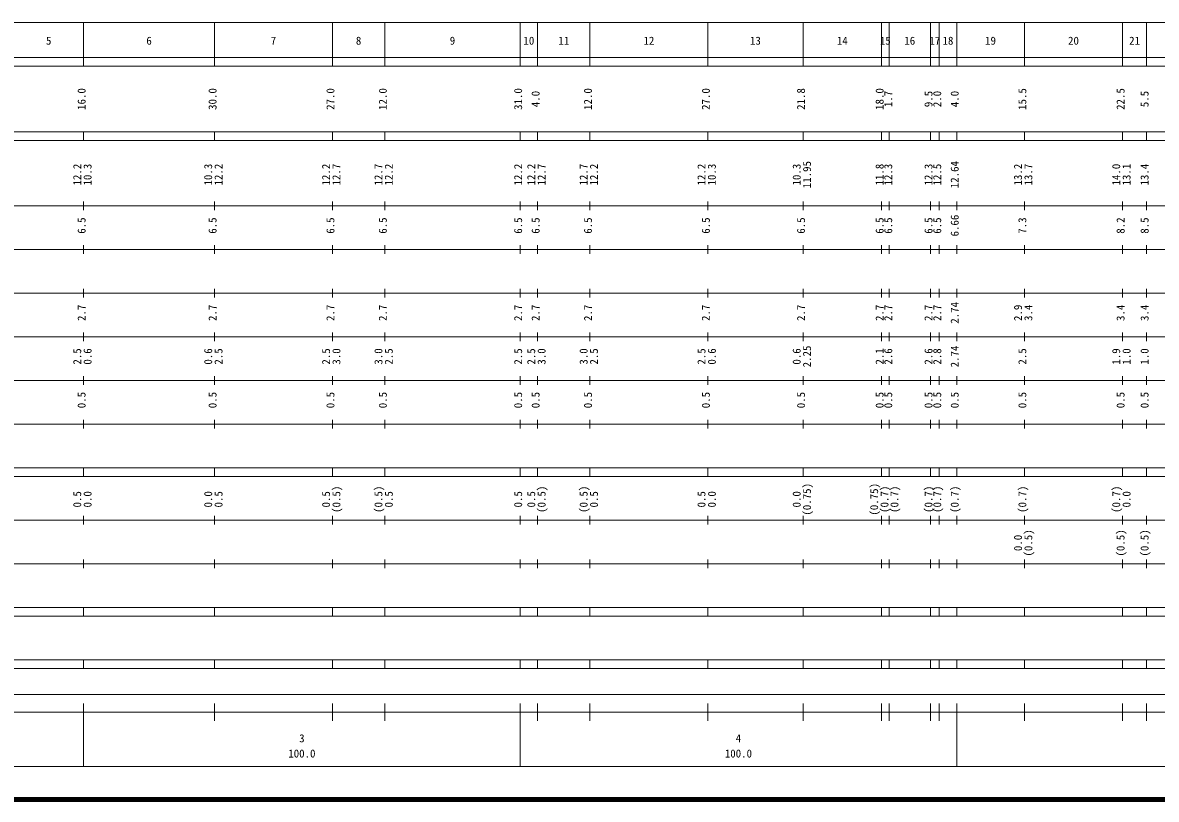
# Model space of a CAD drawing. Units: millimetres on the paper, enlarged 1000 times. Extents: x 40000 to 680000, y 20000 to 380000.
# Drawn here: x 254045 to 513730, y 20000 to 198000 of the extents above; entities that cross this region are included whole.
import ezdxf
from ezdxf.enums import TextEntityAlignment as Align

# ---------------------------------------------------------------- set-up
doc = ezdxf.new("R2010")
doc.units = ezdxf.units.MM
doc.header["$LTSCALE"] = 1000
doc.layers.add('M-TTL', color=2, linetype='Continuous', lineweight=140)
doc.layers.add('M-TTL-BAND', color=7, linetype='Continuous', lineweight=13)
doc.styles.add('ＭＳ ゴシック', font='')
doc.styles.get('ＭＳ ゴシック').set_extended_font_data('MS Gothic')

msp = doc.modelspace()

# ---------------------------------------------------------------- linework, layer by layer
at = {"layer": 'M-TTL'}
msp.add_line((40000, 20000), (680000, 20000), dxfattribs=at)
at = {"layer": 'M-TTL-BAND'}
for p, q in [((68000, 198000), (579000, 198000)), ((268000, 188000), (268000, 198000)), ((298000, 188000), (298000, 198000)), ((325000, 188000), (325000, 198000)), ((337000, 188000), (337000, 198000)), ((368000, 188000), (368000, 198000)), ((372000, 188000), (372000, 198000)), ((384000, 188000), (384000, 198000)), ((411000, 188000), (411000, 198000)), ((432800, 188000), (432800, 198000)), ((450800, 188000), (450800, 198000)), ((452500, 188000), (452500, 198000)), ((462000, 188000), (462000, 198000)), ((464000, 188000), (464000, 198000)), ((468000, 188000), (468000, 198000)), ((483500, 188000), (483500, 198000)), ((506000, 188000), (506000, 198000)), ((511500, 188000), (511500, 198000)), ((40000, 190000), (579000, 190000)), ((40000, 188000), (579000, 188000)), ((40000, 173000), (579000, 173000)), ((268000, 171000), (268000, 173000)), ((298000, 171000), (298000, 173000)), ((325000, 171000), (325000, 173000)), ((337000, 171000), (337000, 173000)), ((368000, 171000), (368000, 173000)), ((372000, 171000), (372000, 173000)), ((384000, 171000), (384000, 173000)), ((411000, 171000), (411000, 173000)), ((432800, 171000), (432800, 173000)), ((450800, 171000), (450800, 173000)), ((452500, 171000), (452500, 173000)), ((462000, 171000), (462000, 173000)), ((464000, 171000), (464000, 173000)), ((468000, 171000), (468000, 173000)), ((483500, 171000), (483500, 173000)), ((506000, 171000), (506000, 173000)), ((511500, 171000), (511500, 173000)), ((40000, 171000), (579000, 171000)), ((40000, 156000), (579000, 156000)), ((268000, 155000), (268000, 157000)), ((298000, 155000), (298000, 157000)), ((325000, 155000), (325000, 157000)), ((337000, 155000), (337000, 157000)), ((368000, 155000), (368000, 157000)), ((372000, 155000), (372000, 157000)), ((384000, 155000), (384000, 157000)), ((411000, 155000), (411000, 157000)), ((432800, 155000), (432800, 157000)), ((450800, 155000), (450800, 157000)), ((452500, 155000), (452500, 157000)), ((462000, 155000), (462000, 157000)), ((464000, 155000), (464000, 157000)), ((468000, 155000), (468000, 157000)), ((483500, 155000), (483500, 157000)), ((506000, 155000), (506000, 157000)), ((511500, 155000), (511500, 157000)), ((46000, 146000), (579000, 146000)), ((268000, 145000), (268000, 147000)), ((298000, 145000), (298000, 147000)), ((325000, 145000), (325000, 147000)), ((337000, 145000), (337000, 147000)), ((368000, 145000), (368000, 147000)), ((372000, 145000), (372000, 147000)), ((384000, 145000), (384000, 147000)), ((411000, 145000), (411000, 147000)), ((432800, 145000), (432800, 147000)), ((450800, 145000), (450800, 147000)), ((452500, 145000), (452500, 147000)), ((462000, 145000), (462000, 147000)), ((464000, 145000), (464000, 147000)), ((468000, 145000), (468000, 147000)), ((483500, 145000), (483500, 147000)), ((506000, 145000), (506000, 147000)), ((511500, 145000), (511500, 147000)), ((52000, 136000), (579000, 136000)), ((268000, 135000), (268000, 137000)), ((298000, 135000), (298000, 137000)), ((325000, 135000), (325000, 137000)), ((337000, 135000), (337000, 137000)), ((368000, 135000), (368000, 137000)), ((372000, 135000), (372000, 137000)), ((384000, 135000), (384000, 137000)), ((411000, 135000), (411000, 137000)), ((432800, 135000), (432800, 137000)), ((450800, 135000), (450800, 137000)), ((452500, 135000), (452500, 137000)), ((462000, 135000), (462000, 137000)), ((464000, 135000), (464000, 137000)), ((468000, 135000), (468000, 137000)), ((483500, 135000), (483500, 137000)), ((506000, 135000), (506000, 137000)), ((511500, 135000), (511500, 137000)), ((46000, 126000), (579000, 126000)), ((268000, 125000), (268000, 127000)), ((298000, 125000), (298000, 127000)), ((325000, 125000), (325000, 127000)), ((337000, 125000), (337000, 127000)), ((368000, 125000), (368000, 127000)), ((372000, 125000), (372000, 127000)), ((384000, 125000), (384000, 127000)), ((411000, 125000), (411000, 127000)), ((432800, 125000), (432800, 127000)), ((450800, 125000), (450800, 127000)), ((452500, 125000), (452500, 127000)), ((462000, 125000), (462000, 127000)), ((464000, 125000), (464000, 127000)), ((468000, 125000), (468000, 127000)), ((483500, 125000), (483500, 127000)), ((506000, 125000), (506000, 127000)), ((511500, 125000), (511500, 127000)), ((268000, 115000), (268000, 117000)), ((298000, 115000), (298000, 117000)), ((325000, 115000), (325000, 117000)), ((337000, 115000), (337000, 117000)), ((368000, 115000), (368000, 117000)), ((372000, 115000), (372000, 117000)), ((384000, 115000), (384000, 117000)), ((411000, 115000), (411000, 117000)), ((432800, 115000), (432800, 117000)), ((450800, 115000), (450800, 117000)), ((452500, 115000), (452500, 117000)), ((462000, 115000), (462000, 117000)), ((464000, 115000), (464000, 117000)), ((468000, 115000), (468000, 117000)), ((483500, 115000), (483500, 117000)), ((506000, 115000), (506000, 117000)), ((511500, 115000), (511500, 117000)), ((52000, 116000), (579000, 116000)), ((268000, 105000), (268000, 107000)), ((298000, 105000), (298000, 107000)), ((325000, 105000), (325000, 107000)), ((337000, 105000), (337000, 107000)), ((368000, 105000), (368000, 107000)), ((372000, 105000), (372000, 107000)), ((384000, 105000), (384000, 107000)), ((411000, 105000), (411000, 107000)), ((432800, 105000), (432800, 107000)), ((450800, 105000), (450800, 107000)), ((452500, 105000), (452500, 107000)), ((462000, 105000), (462000, 107000)), ((464000, 105000), (464000, 107000)), ((468000, 105000), (468000, 107000)), ((483500, 105000), (483500, 107000)), ((506000, 105000), (506000, 107000)), ((511500, 105000), (511500, 107000)), ((46000, 106000), (579000, 106000)), ((40000, 96000), (579000, 96000)), ((40000, 94000), (579000, 94000)), ((268000, 94000), (268000, 96000)), ((298000, 94000), (298000, 96000)), ((325000, 94000), (325000, 96000)), ((337000, 94000), (337000, 96000)), ((368000, 94000), (368000, 96000)), ((372000, 94000), (372000, 96000)), ((384000, 94000), (384000, 96000)), ((411000, 94000), (411000, 96000)), ((432800, 94000), (432800, 96000)), ((450800, 94000), (450800, 96000)), ((452500, 94000), (452500, 96000)), ((462000, 94000), (462000, 96000)), ((464000, 94000), (464000, 96000)), ((468000, 94000), (468000, 96000)), ((483500, 94000), (483500, 96000)), ((506000, 94000), (506000, 96000)), ((511500, 94000), (511500, 96000)), ((49000, 84000), (579000, 84000)), ((268000, 83000), (268000, 85000)), ((298000, 83000), (298000, 85000)), ((325000, 83000), (325000, 85000)), ((337000, 83000), (337000, 85000)), ((368000, 83000), (368000, 85000)), ((372000, 83000), (372000, 85000)), ((384000, 83000), (384000, 85000)), ((411000, 83000), (411000, 85000)), ((432800, 83000), (432800, 85000)), ((450800, 83000), (450800, 85000)), ((452500, 83000), (452500, 85000)), ((462000, 83000), (462000, 85000)), ((464000, 83000), (464000, 85000)), ((468000, 83000), (468000, 85000)), ((483500, 83000), (483500, 85000)), ((506000, 83000), (506000, 85000)), ((511500, 83000), (511500, 85000)), ((40000, 74000), (579000, 74000)), ((268000, 73000), (268000, 75000)), ((298000, 73000), (298000, 75000)), ((325000, 73000), (325000, 75000)), ((337000, 73000), (337000, 75000)), ((368000, 73000), (368000, 75000)), ((372000, 73000), (372000, 75000)), ((384000, 73000), (384000, 75000)), ((411000, 73000), (411000, 75000)), ((432800, 73000), (432800, 75000)), ((450800, 73000), (450800, 75000)), ((452500, 73000), (452500, 75000)), ((462000, 73000), (462000, 75000)), ((464000, 73000), (464000, 75000)), ((468000, 73000), (468000, 75000)), ((483500, 73000), (483500, 75000)), ((506000, 73000), (506000, 75000)), ((511500, 73000), (511500, 75000)), ((40000, 64000), (579000, 64000)), ((268000, 62000), (268000, 64000)), ((298000, 62000), (298000, 64000)), ((325000, 62000), (325000, 64000)), ((337000, 62000), (337000, 64000)), ((368000, 62000), (368000, 64000)), ((372000, 62000), (372000, 64000)), ((384000, 62000), (384000, 64000)), ((411000, 62000), (411000, 64000)), ((432800, 62000), (432800, 64000)), ((450800, 62000), (450800, 64000)), ((452500, 62000), (452500, 64000)), ((462000, 62000), (462000, 64000)), ((464000, 62000), (464000, 64000)), ((468000, 62000), (468000, 64000)), ((483500, 62000), (483500, 64000)), ((506000, 62000), (506000, 64000)), ((511500, 62000), (511500, 64000)), ((40000, 62000), (579000, 62000)), ((40000, 52000), (579000, 52000)), ((268000, 50000), (268000, 52000)), ((298000, 50000), (298000, 52000)), ((325000, 50000), (325000, 52000)), ((337000, 50000), (337000, 52000)), ((368000, 50000), (368000, 52000)), ((372000, 50000), (372000, 52000)), ((384000, 50000), (384000, 52000)), ((411000, 50000), (411000, 52000)), ((432800, 50000), (432800, 52000)), ((450800, 50000), (450800, 52000)), ((452500, 50000), (452500, 52000)), ((462000, 50000), (462000, 52000)), ((464000, 50000), (464000, 52000)), ((468000, 50000), (468000, 52000)), ((483500, 50000), (483500, 52000)), ((506000, 50000), (506000, 52000)), ((511500, 50000), (511500, 52000)), ((40000, 50000), (579000, 50000)), ((71000, 44000), (565000, 44000)), ((268000, 27500), (268000, 42000)), ((298000, 38000), (298000, 42000)), ((325000, 38000), (325000, 42000)), ((337000, 38000), (337000, 42000)), ((368000, 27500), (368000, 42000)), ((372000, 38000), (372000, 42000)), ((384000, 38000), (384000, 42000)), ((411000, 38000), (411000, 42000)), ((432800, 38000), (432800, 42000)), ((450800, 38000), (450800, 42000)), ((452500, 38000), (452500, 42000)), ((462000, 38000), (462000, 42000)), ((464000, 38000), (464000, 42000)), ((468000, 27500), (468000, 42000)), ((483500, 38000), (483500, 42000)), ((506000, 38000), (506000, 42000)), ((511500, 38000), (511500, 42000)), ((40000, 40000), (579000, 40000)), ((68000, 27500), (579000, 27500))]:
    msp.add_line(p, q, dxfattribs=at)

# ---------------------------------------------------------------- texts
at = {"layer": 'M-TTL-BAND', "style": 'ＭＳ ゴシック'}
for s, p in [('6', (283000, 192405)), ('8', (331000, 192405)), ('9', (352500, 192405)), ('10', (370000, 192405)), ('12', (397500, 192405)), ('13', (421900, 192405)), ('16', (457250, 192405)), ('18', (466000, 192405)), ('19', (475750, 192405)), ('20', (494750, 192405)), ('21', (508750, 192405)), ('5', (260000, 192405)), ('7', (311500, 192405)), ('11', (378000, 192405)), ('14', (441800, 192405)), ('15', (451650, 192405)), ('17', (463000, 192405)), ('3', (318000, 32523)), ('4', (418000, 32523)), ('100.0', (318000, 29033)), ('100.0', (418000, 29033))]:
    msp.add_text(s, height=1833, dxfattribs=at).set_placement(p, align=Align.BOTTOM_CENTER)
for s, p in [('16.0', (269000, 180500)), ('30.0', (299000, 180500)), ('27.0', (326000, 180500)), ('12.0', (338000, 180500)), ('31.0', (369000, 180500)), ('4.0', (373000, 180500)), ('12.0', (385000, 180500)), ('27.0', (412000, 180500)), ('21.8', (433800, 180500)), ('18.0', (451800, 180500)), ('1.7', (453776, 180500)), ('9.5', (463000, 180500)), ('2.0', (465000, 180500)), ('4.0', (469000, 180500)), ('15.5', (484500, 180500)), ('22.5', (507000, 180500)), ('5.5', (512500, 180500)), ('12.64', (469000, 163174)), ('12.2', (268000, 163174)), ('10.3', (270370, 163174)), ('10.3', (298000, 163174)), ('12.2', (300370, 163174)), ('12.2', (325000, 163174)), ('12.7', (327370, 163174)), ('12.7', (337000, 163174)), ('12.2', (339370, 163174)), ('12.2', (369000, 163174)), ('12.2', (372000, 163174)), ('12.7', (374370, 163174)), ('12.7', (384000, 163174)), ('12.2', (386370, 163174)), ('12.2', (411000, 163174)), ('10.3', (413370, 163174)), ('10.3', (432800, 163174)), ('11.95', (435170, 163174)), ('11.8', (451800, 163174)), ('12.3', (453776, 163174)), ('12.3', (463000, 163174)), ('12.5', (465000, 163174)), ('13.2', (483500, 163174)), ('13.7', (485870, 163174)), ('14.0', (506000, 163174)), ('13.1', (508370, 163174)), ('13.4', (512500, 163174)), ('6.5', (269000, 151500)), ('6.5', (299000, 151500)), ('6.5', (326000, 151500)), ('6.5', (338000, 151500)), ('6.5', (369000, 151500)), ('6.5', (373000, 151500)), ('6.5', (385000, 151500)), ('6.5', (412000, 151500)), ('6.5', (433800, 151500)), ('6.5', (451800, 151500)), ('6.5', (453776, 151500)), ('6.5', (463000, 151500)), ('6.5', (465000, 151500)), ('6.66', (469000, 151500)), ('8.2', (507000, 151500)), ('8.5', (512500, 151500)), ('7.3', (484500, 151500)), ('2.7', (269000, 131500)), ('2.7', (299000, 131500)), ('2.7', (326000, 131500)), ('2.7', (338000, 131500)), ('2.7', (369000, 131500)), ('2.7', (373000, 131500)), ('2.7', (385000, 131500)), ('2.7', (412000, 131500)), ('2.7', (433800, 131500)), ('2.7', (451800, 131500)), ('2.7', (453776, 131500)), ('2.7', (463000, 131500)), ('2.7', (465000, 131500)), ('2.74', (469000, 131500)), ('2.9', (483500, 131500)), ('3.4', (485870, 131500)), ('3.4', (507000, 131500)), ('3.4', (512500, 131500)), ('2.5', (268000, 121500)), ('0.6', (270370, 121500)), ('0.6', (298000, 121500)), ('2.5', (300370, 121500)), ('2.5', (325000, 121500)), ('3.0', (327370, 121500)), ('3.0', (337000, 121500)), ('2.5', (339370, 121500)), ('2.5', (369000, 121500)), ('2.5', (372000, 121500)), ('3.0', (374370, 121500)), ('3.0', (384000, 121500)), ('2.5', (386370, 121500)), ('2.5', (411000, 121500)), ('0.6', (413370, 121500)), ('0.6', (432800, 121500)), ('2.25', (435170, 121500)), ('2.1', (451800, 121500)), ('2.6', (453776, 121500)), ('2.6', (463000, 121500)), ('2.8', (465000, 121500)), ('2.74', (469000, 121500)), ('2.5', (484500, 121500)), ('1.9', (506000, 121500)), ('1.0', (508370, 121500)), ('1.0', (512500, 121500)), ('0.5', (269000, 111500)), ('0.5', (299000, 111500)), ('0.5', (326000, 111500)), ('0.5', (338000, 111500)), ('0.5', (369000, 111500)), ('0.5', (373000, 111500)), ('0.5', (385000, 111500)), ('0.5', (412000, 111500)), ('0.5', (433800, 111500)), ('0.5', (451800, 111500)), ('0.5', (453776, 111500)), ('0.5', (463000, 111500)), ('0.5', (465000, 111500)), ('0.5', (469000, 111500)), ('0.5', (484500, 111500)), ('0.5', (507000, 111500)), ('0.5', (512500, 111500)), ('(0.5)', (327370, 88764)), ('(0.5)', (337000, 88764)), ('(0.5)', (374370, 88764)), ('(0.5)', (384000, 88764)), ('(0.75)', (435170, 88764)), ('(0.75)', (450550, 88764)), ('(0.7)', (452920, 88764)), ('(0.7)', (455200, 88764)), ('(0.7)', (463000, 88764)), ('(0.7)', (465000, 88764)), ('(0.7)', (469000, 88764)), ('(0.7)', (484500, 88764)), ('(0.7)', (506000, 88764)), ('0.5', (268000, 88764)), ('0.0', (270370, 88764)), ('0.0', (298000, 88764)), ('0.5', (300370, 88764)), ('0.5', (325000, 88764)), ('0.5', (339370, 88764)), ('0.5', (369000, 88764)), ('0.5', (372000, 88764)), ('0.5', (386370, 88764)), ('0.5', (411000, 88764)), ('0.0', (413370, 88764)), ('0.0', (432800, 88764)), ('0.0', (508370, 88764)), ('(0.5)', (485870, 78764)), ('(0.5)', (507000, 78764)), ('(0.5)', (512500, 78764)), ('0.0', (483500, 78764))]:
    msp.add_text(s, height=1833, rotation=90, dxfattribs=at).set_placement(p, align=Align.BOTTOM_CENTER)

doc.saveas('drawing.dxf')
